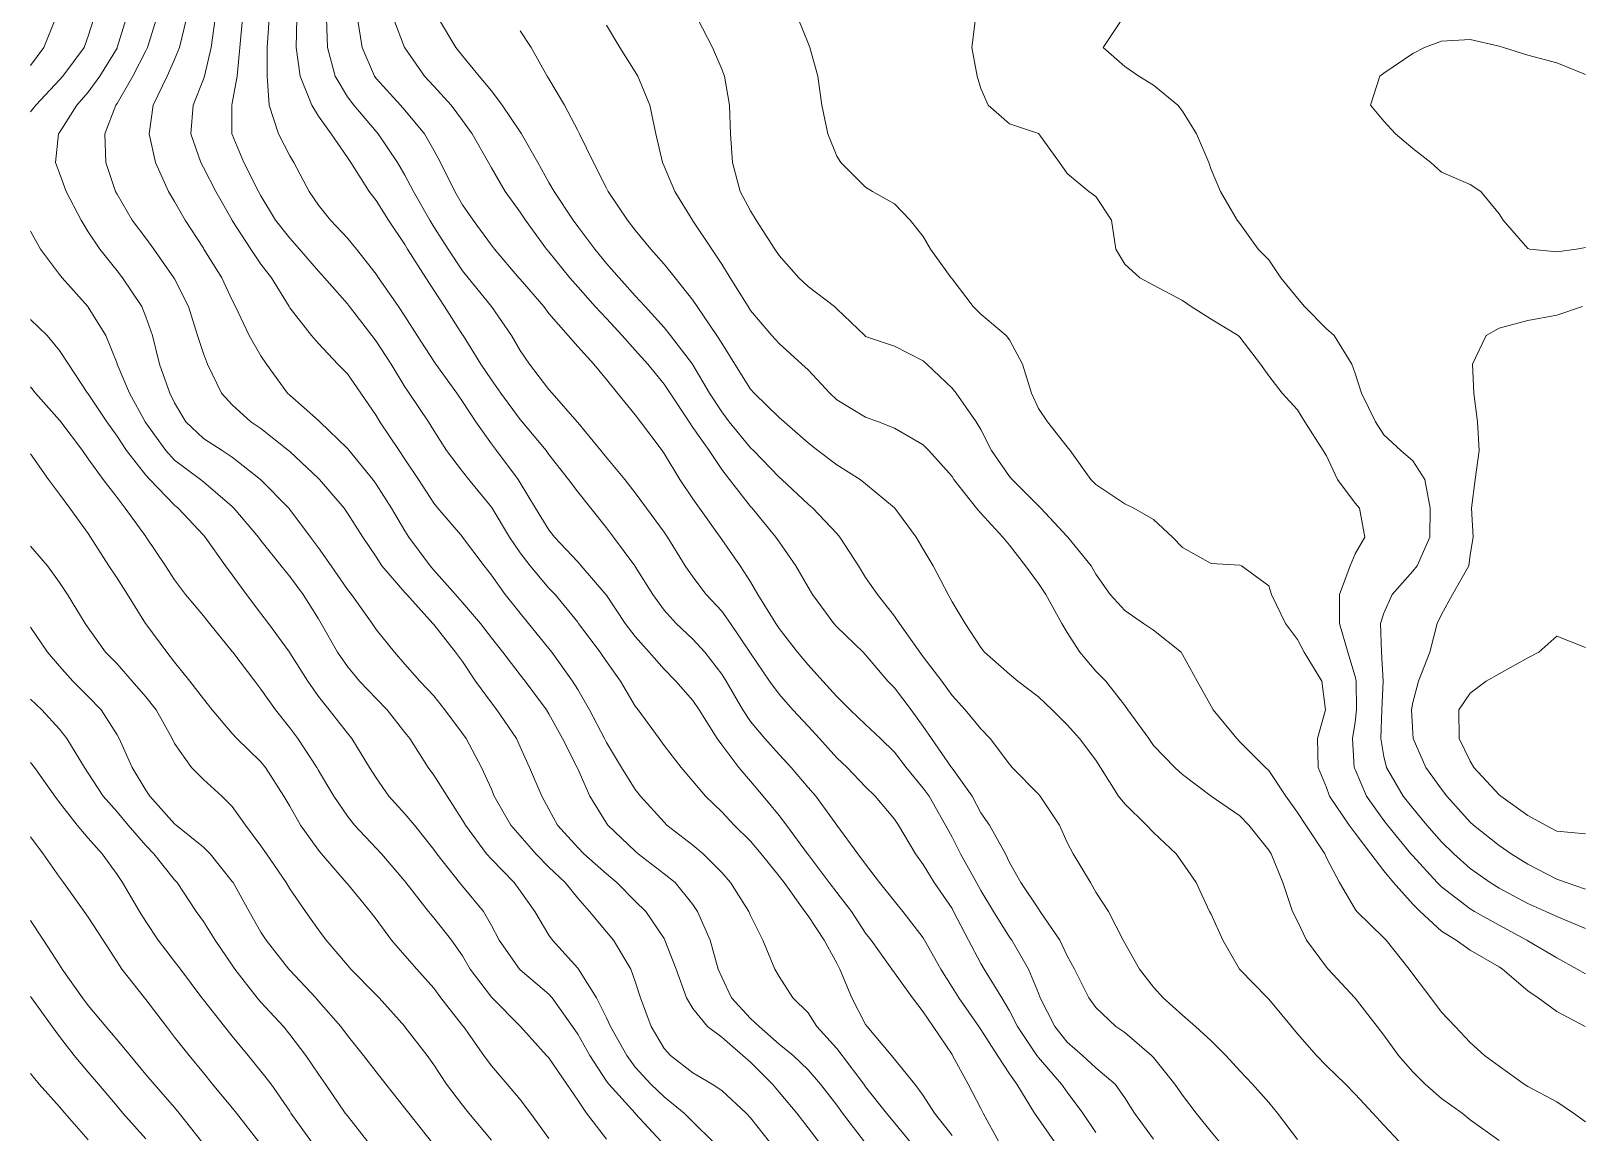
# Model space of a CAD drawing. Header units: centimetres. Extents: x 0 to 642158, y -847 to 649707.
# Drawn here: x 617026.26 to 617053.12, y 620642.92 to 620662.04 of the extents above; entities that cross this region are included whole.
import ezdxf

# ---------------------------------------------------------------- set-up
doc = ezdxf.new("R2010")
doc.units = ezdxf.units.CM
doc.header["$MEASUREMENT"] = 0
doc.layers.add('WAL_topographie 0.5', color=253, linetype='Continuous', lineweight=20)

msp = doc.modelspace()

# ---------------------------------------------------------------- linework, layer by layer
at = {"layer": 'WAL_topographie 0.5'}
for points in [[(617026.25, 620660.631), (617026.339, 620660.75), (617026.75, 620661.185), (617026.808, 620661.25), (617027.177, 620661.75), (617027.25, 620661.946), (617027.346, 620662.25)], [(617026.25, 620661.437), (617026.479, 620661.75), (617026.684, 620662.25)], [(617039.08, 620642.75), (617038.75, 620643.169), (617038.676, 620643.25), (617038.25, 620643.642), (617038.087, 620643.75), (617037.75, 620643.95), (617037.36, 620644.25), (617037.25, 620644.369), (617037.028, 620644.75), (617036.839, 620645.25), (617036.75, 620645.531), (617036.673, 620645.75), (617036.374, 620646.25), (617036.25, 620646.398), (617035.955, 620646.75), (617035.75, 620646.978), (617035.53, 620647.25), (617035.25, 620647.52), (617035.021, 620647.75), (617034.75, 620648.06), (617034.59, 620648.25), (617034.301, 620648.75), (617034.25, 620648.87), (617034.08, 620649.25), (617033.811, 620649.75), (617033.75, 620649.838), (617033.442, 620650.25), (617033.25, 620650.493), (617033.008, 620650.75), (617032.75, 620651.045), (617032.567, 620651.25), (617032.25, 620651.645), (617032.181, 620651.75), (617031.821, 620652.25), (617031.75, 620652.34), (617031.466, 620652.75), (617031.25, 620653.061), (617031.108, 620653.25), (617030.75, 620653.726), (617030.731, 620653.75), (617030.25, 620654.241), (617030.241, 620654.25), (617029.75, 620654.639), (617029.576, 620654.75), (617029.25, 620654.959), (617028.944, 620655.25), (617028.75, 620655.577), (617028.665, 620655.75), (617028.488, 620656.25), (617028.364, 620656.75), (617028.25, 620657.075), (617028.178, 620657.25), (617027.843, 620657.75), (617027.75, 620657.872), (617027.449, 620658.25), (617027.25, 620658.548), (617027.125, 620658.75), (617026.866, 620659.25), (617026.75, 620659.567), (617026.684, 620659.75), (617026.733, 620660.25), (617026.75, 620660.274), (617027.054, 620660.75), (617027.25, 620660.971), (617027.452, 620661.25), (617027.75, 620661.74), (617027.755, 620661.75), (617027.909, 620662.25)], [(617039.938, 620642.75), (617039.75, 620642.995), (617039.556, 620643.25), (617039.25, 620643.613), (617039.132, 620643.75), (617038.75, 620644.134), (617038.615, 620644.25), (617038.25, 620644.567), (617038.002, 620644.75), (617037.75, 620645.062), (617037.64, 620645.25), (617037.459, 620645.75), (617037.265, 620646.25), (617037.25, 620646.277), (617036.934, 620646.75), (617036.75, 620646.93), (617036.427, 620647.25), (617036.25, 620647.4), (617035.859, 620647.75), (617035.75, 620647.861), (617035.398, 620648.25), (617035.25, 620648.528), (617035.126, 620648.75), (617034.911, 620649.25), (617034.75, 620649.605), (617034.687, 620649.75), (617034.348, 620650.25), (617034.25, 620650.374), (617033.976, 620650.75), (617033.75, 620651.087), (617033.628, 620651.25), (617033.25, 620651.734), (617033.236, 620651.75), (617032.781, 620652.25), (617032.75, 620652.287), (617032.35, 620652.75), (617032.25, 620652.905), (617032.017, 620653.25), (617031.75, 620653.665), (617031.692, 620653.75), (617031.265, 620654.25), (617031.25, 620654.265), (617030.75, 620654.732), (617030.73, 620654.75), (617030.25, 620655.134), (617030.074, 620655.25), (617029.75, 620655.545), (617029.565, 620655.75), (617029.322, 620656.25), (617029.25, 620656.434), (617029.149, 620656.75), (617028.991, 620657.25), (617028.75, 620657.73), (617028.739, 620657.75), (617028.39, 620658.25), (617028.25, 620658.436), (617028.01, 620658.75), (617027.75, 620659.202), (617027.724, 620659.25), (617027.554, 620659.75), (617027.539, 620660.25), (617027.73, 620660.75), (617027.75, 620660.779), (617028.022, 620661.25), (617028.25, 620661.691), (617028.28, 620661.75), (617028.436, 620662.25)], [(617040.73, 620642.75), (617040.35, 620643.25), (617040.25, 620643.388), (617039.967, 620643.75), (617039.75, 620644), (617039.492, 620644.25), (617039.25, 620644.447), (617038.9, 620644.75), (617038.75, 620644.893), (617038.423, 620645.25), (617038.25, 620645.607), (617038.188, 620645.75), (617038.051, 620646.25), (617037.832, 620646.75), (617037.75, 620646.872), (617037.441, 620647.25), (617037.25, 620647.405), (617036.802, 620647.75), (617036.75, 620647.795), (617036.274, 620648.25), (617036.25, 620648.282), (617035.958, 620648.75), (617035.75, 620649.223), (617035.738, 620649.25), (617035.488, 620649.75), (617035.25, 620650.181), (617035.206, 620650.25), (617034.835, 620650.75), (617034.75, 620650.858), (617034.448, 620651.25), (617034.25, 620651.5), (617034.062, 620651.75), (617033.75, 620652.114), (617033.628, 620652.25), (617033.25, 620652.677), (617033.188, 620652.75), (617032.82, 620653.25), (617032.75, 620653.359), (617032.518, 620653.75), (617032.25, 620654.17), (617032.19, 620654.25), (617031.78, 620654.75), (617031.75, 620654.788), (617031.273, 620655.25), (617031.25, 620655.272), (617030.75, 620655.715), (617030.713, 620655.75), (617030.346, 620656.25), (617030.25, 620656.397), (617030.046, 620656.75), (617029.808, 620657.25), (617029.75, 620657.365), (617029.568, 620657.75), (617029.26, 620658.25), (617029.25, 620658.267), (617028.935, 620658.75), (617028.75, 620659.077), (617028.644, 620659.25), (617028.42, 620659.75), (617028.309, 620660.25), (617028.376, 620660.75), (617028.618, 620661.25), (617028.75, 620661.542), (617028.834, 620661.75), (617028.957, 620662.25)], [(617041.523, 620642.75), (617041.25, 620643.078), (617041.113, 620643.25), (617040.75, 620643.707), (617040.718, 620643.75), (617040.341, 620644.25), (617040.25, 620644.369), (617039.905, 620644.75), (617039.75, 620644.987), (617039.483, 620645.25), (617039.25, 620645.619), (617039.171, 620645.75), (617038.962, 620646.25), (617038.75, 620646.681), (617038.722, 620646.75), (617038.403, 620647.25), (617038.25, 620647.426), (617037.929, 620647.75), (617037.75, 620647.902), (617037.3, 620648.25), (617037.25, 620648.299), (617036.842, 620648.75), (617036.75, 620648.869), (617036.511, 620649.25), (617036.25, 620649.68), (617036.215, 620649.75), (617035.952, 620650.25), (617035.75, 620650.6), (617035.66, 620650.75), (617035.301, 620651.25), (617035.25, 620651.315), (617034.893, 620651.75), (617034.75, 620651.926), (617034.491, 620652.25), (617034.25, 620652.589), (617034.123, 620652.75), (617033.751, 620653.25), (617033.75, 620653.251), (617033.318, 620653.75), (617033.25, 620653.835), (617032.985, 620654.25), (617032.75, 620654.6), (617032.648, 620654.75), (617032.314, 620655.25), (617032.25, 620655.357), (617031.982, 620655.75), (617031.75, 620656.083), (617031.586, 620656.25), (617031.25, 620656.607), (617031.128, 620656.75), (617030.75, 620657.23), (617030.738, 620657.25), (617030.431, 620657.75), (617030.25, 620657.989), (617030.074, 620658.25), (617029.75, 620658.748), (617029.749, 620658.75), (617029.468, 620659.25), (617029.25, 620659.664), (617029.204, 620659.75), (617029.029, 620660.25), (617029.071, 620660.75), (617029.25, 620661.199), (617029.267, 620661.25), (617029.384, 620661.75), (617029.455, 620662.25)], [(617042.25, 620642.862), (617041.948, 620643.25), (617041.75, 620643.553), (617041.603, 620643.75), (617041.25, 620644.185), (617041.196, 620644.25), (617040.777, 620644.75), (617040.75, 620644.789), (617040.508, 620645.25), (617040.303, 620645.75), (617040.25, 620645.854), (617040.03, 620646.25), (617039.75, 620646.671), (617039.694, 620646.75), (617039.335, 620647.25), (617039.25, 620647.363), (617038.935, 620647.75), (617038.75, 620647.967), (617038.465, 620648.25), (617038.25, 620648.481), (617037.971, 620648.75), (617037.75, 620649.01), (617037.544, 620649.25), (617037.25, 620649.631), (617037.163, 620649.75), (617036.798, 620650.25), (617036.75, 620650.314), (617036.491, 620650.75), (617036.25, 620651.09), (617036.14, 620651.25), (617035.765, 620651.75), (617035.75, 620651.769), (617035.356, 620652.25), (617035.25, 620652.361), (617034.924, 620652.75), (617034.75, 620652.976), (617034.567, 620653.25), (617034.262, 620653.75), (617034.25, 620653.768), (617033.858, 620654.25), (617033.75, 620654.385), (617033.473, 620654.75), (617033.25, 620655.102), (617033.157, 620655.25), (617032.822, 620655.75), (617032.75, 620655.856), (617032.509, 620656.25), (617032.25, 620656.65), (617032.173, 620656.75), (617031.786, 620657.25), (617031.75, 620657.296), (617031.355, 620657.75), (617031.25, 620657.868), (617030.921, 620658.25), (617030.75, 620658.437), (617030.503, 620658.75), (617030.25, 620659.176), (617030.209, 620659.25), (617029.954, 620659.75), (617029.75, 620660.236), (617029.745, 620660.25), (617029.742, 620660.75), (617029.75, 620660.785), (617029.835, 620661.25), (617029.885, 620661.75), (617029.927, 620662.25)], [(617043.063, 620642.75), (617042.79, 620643.25), (617042.75, 620643.33), (617042.529, 620643.75), (617042.259, 620644.25), (617042.25, 620644.264), (617041.92, 620644.75), (617041.75, 620645.008), (617041.563, 620645.25), (617041.25, 620645.683), (617041.202, 620645.75), (617040.843, 620646.25), (617040.75, 620646.373), (617040.503, 620646.75), (617040.25, 620647.076), (617040.119, 620647.25), (617039.75, 620647.737), (617039.74, 620647.75), (617039.376, 620648.25), (617039.25, 620648.414), (617038.973, 620648.75), (617038.75, 620649.014), (617038.549, 620649.25), (617038.25, 620649.644), (617038.172, 620649.75), (617037.861, 620650.25), (617037.75, 620650.414), (617037.454, 620650.75), (617037.25, 620650.953), (617036.99, 620651.25), (617036.75, 620651.521), (617036.576, 620651.75), (617036.25, 620652.238), (617036.241, 620652.25), (617035.812, 620652.75), (617035.75, 620652.819), (617035.344, 620653.25), (617035.25, 620653.372), (617035.016, 620653.75), (617034.75, 620654.188), (617034.713, 620654.25), (617034.341, 620654.75), (617034.25, 620654.87), (617033.98, 620655.25), (617033.75, 620655.602), (617033.652, 620655.75), (617033.288, 620656.25), (617033.25, 620656.306), (617032.964, 620656.75), (617032.75, 620657.086), (617032.64, 620657.25), (617032.293, 620657.75), (617032.25, 620657.813), (617031.906, 620658.25), (617031.75, 620658.44), (617031.457, 620658.75), (617031.25, 620659.013), (617031.087, 620659.25), (617030.82, 620659.75), (617030.75, 620659.869), (617030.552, 620660.25), (617030.393, 620660.75), (617030.358, 620661.25), (617030.355, 620661.75), (617030.391, 620662.25)], [(617044.027, 620642.75), (617043.75, 620643.15), (617043.683, 620643.25), (617043.378, 620643.75), (617043.25, 620643.931), (617043.038, 620644.25), (617042.75, 620644.7), (617042.717, 620644.75), (617042.368, 620645.25), (617042.25, 620645.432), (617042.054, 620645.75), (617041.774, 620646.25), (617041.75, 620646.29), (617041.396, 620646.75), (617041.25, 620646.93), (617040.991, 620647.25), (617040.75, 620647.57), (617040.616, 620647.75), (617040.25, 620648.245), (617040.247, 620648.25), (617039.882, 620648.75), (617039.75, 620648.903), (617039.457, 620649.25), (617039.25, 620649.474), (617038.999, 620649.75), (617038.75, 620650.049), (617038.619, 620650.25), (617038.326, 620650.75), (617038.25, 620650.871), (617037.957, 620651.25), (617037.75, 620651.479), (617037.46, 620651.75), (617037.25, 620651.979), (617037.053, 620652.25), (617036.75, 620652.738), (617036.742, 620652.75), (617036.37, 620653.25), (617036.25, 620653.408), (617035.979, 620653.75), (617035.75, 620654.034), (617035.589, 620654.25), (617035.25, 620654.682), (617035.2, 620654.75), (617034.786, 620655.25), (617034.75, 620655.293), (617034.412, 620655.75), (617034.25, 620655.981), (617034.07, 620656.25), (617033.759, 620656.75), (617033.75, 620656.763), (617033.435, 620657.25), (617033.25, 620657.535), (617033.11, 620657.75), (617032.795, 620658.25), (617032.75, 620658.326), (617032.466, 620658.75), (617032.25, 620659.092), (617032.128, 620659.25), (617031.811, 620659.75), (617031.75, 620659.839), (617031.467, 620660.25), (617031.25, 620660.559), (617031.131, 620660.75), (617030.931, 620661.25), (617030.859, 620661.75), (617030.875, 620662.25)], [(617044.75, 620642.913), (617044.52, 620643.25), (617044.25, 620643.611), (617044.152, 620643.75), (617043.75, 620644.216), (617043.724, 620644.25), (617043.387, 620644.75), (617043.25, 620645.024), (617043.114, 620645.25), (617042.806, 620645.75), (617042.75, 620645.846), (617042.535, 620646.25), (617042.277, 620646.75), (617042.25, 620646.799), (617041.942, 620647.25), (617041.75, 620647.564), (617041.618, 620647.75), (617041.322, 620648.25), (617041.25, 620648.352), (617040.913, 620648.75), (617040.75, 620648.915), (617040.428, 620649.25), (617040.25, 620649.418), (617039.946, 620649.75), (617039.75, 620649.965), (617039.486, 620650.25), (617039.25, 620650.52), (617039.078, 620650.75), (617038.75, 620651.234), (617038.74, 620651.25), (617038.403, 620651.75), (617038.25, 620651.96), (617037.982, 620652.25), (617037.75, 620652.557), (617037.615, 620652.75), (617037.307, 620653.25), (617037.25, 620653.332), (617036.945, 620653.75), (617036.75, 620654.02), (617036.569, 620654.25), (617036.25, 620654.628), (617036.149, 620654.75), (617035.75, 620655.236), (617035.738, 620655.25), (617035.305, 620655.75), (617035.25, 620655.814), (617034.913, 620656.25), (617034.75, 620656.488), (617034.602, 620656.75), (617034.251, 620657.25), (617034.25, 620657.251), (617033.846, 620657.75), (617033.75, 620657.874), (617033.5, 620658.25), (617033.25, 620658.638), (617033.181, 620658.75), (617032.901, 620659.25), (617032.75, 620659.53), (617032.618, 620659.75), (617032.287, 620660.25), (617032.25, 620660.292), (617031.86, 620660.75), (617031.75, 620660.895), (617031.537, 620661.25), (617031.404, 620661.75), (617031.385, 620662.25)], [(617045.75, 620642.794), (617045.42, 620643.25), (617045.25, 620643.511), (617045.084, 620643.75), (617044.75, 620644.037), (617044.514, 620644.25), (617044.25, 620644.479), (617044.036, 620644.75), (617043.783, 620645.25), (617043.75, 620645.332), (617043.579, 620645.75), (617043.29, 620646.25), (617043.25, 620646.304), (617042.968, 620646.75), (617042.75, 620647.115), (617042.673, 620647.25), (617042.398, 620647.75), (617042.25, 620648.039), (617042.137, 620648.25), (617041.851, 620648.75), (617041.75, 620648.889), (617041.451, 620649.25), (617041.25, 620649.515), (617041.007, 620649.75), (617040.75, 620649.997), (617040.481, 620650.25), (617040.25, 620650.483), (617040.009, 620650.75), (617039.75, 620651.03), (617039.569, 620651.25), (617039.25, 620651.662), (617039.191, 620651.75), (617038.877, 620652.25), (617038.75, 620652.471), (617038.571, 620652.75), (617038.25, 620653.209), (617038.222, 620653.25), (617037.862, 620653.75), (617037.75, 620653.913), (617037.523, 620654.25), (617037.25, 620654.701), (617037.215, 620654.75), (617036.841, 620655.25), (617036.75, 620655.372), (617036.443, 620655.75), (617036.25, 620655.984), (617036.029, 620656.25), (617035.75, 620656.559), (617035.582, 620656.75), (617035.25, 620657.132), (617035.161, 620657.25), (617034.75, 620657.728), (617034.73, 620657.75), (617034.303, 620658.25), (617034.25, 620658.319), (617033.936, 620658.75), (617033.75, 620659.02), (617033.618, 620659.25), (617033.367, 620659.75), (617033.25, 620659.964), (617033.089, 620660.25), (617032.75, 620660.662), (617032.673, 620660.75), (617032.25, 620661.212), (617032.221, 620661.25), (617032.005, 620661.75), (617031.926, 620662.25)], [(617046.897, 620642.75), (617046.75, 620642.922), (617046.487, 620643.25), (617046.25, 620643.557), (617046.12, 620643.75), (617045.75, 620644.212), (617045.716, 620644.25), (617045.25, 620644.646), (617045.096, 620644.75), (617044.75, 620645.084), (617044.628, 620645.25), (617044.374, 620645.75), (617044.25, 620645.981), (617044.12, 620646.25), (617043.78, 620646.75), (617043.75, 620646.793), (617043.443, 620647.25), (617043.25, 620647.601), (617043.178, 620647.75), (617042.901, 620648.25), (617042.75, 620648.463), (617042.6, 620648.75), (617042.25, 620649.239), (617042.242, 620649.25), (617041.892, 620649.75), (617041.75, 620649.963), (617041.542, 620650.25), (617041.25, 620650.63), (617041.137, 620650.75), (617040.75, 620651.206), (617040.706, 620651.25), (617040.25, 620651.692), (617040.197, 620651.75), (617039.828, 620652.25), (617039.75, 620652.378), (617039.538, 620652.75), (617039.25, 620653.164), (617039.193, 620653.25), (617038.777, 620653.75), (617038.75, 620653.78), (617038.385, 620654.25), (617038.25, 620654.423), (617038.03, 620654.75), (617037.75, 620655.154), (617037.684, 620655.25), (617037.353, 620655.75), (617037.25, 620655.901), (617036.966, 620656.25), (617036.75, 620656.497), (617036.524, 620656.75), (617036.25, 620657.045), (617036.054, 620657.25), (617035.75, 620657.593), (617035.615, 620657.75), (617035.25, 620658.202), (617035.21, 620658.25), (617034.841, 620658.75), (617034.75, 620658.888), (617034.49, 620659.25), (617034.25, 620659.662), (617034.2, 620659.75), (617033.919, 620660.25), (617033.75, 620660.484), (617033.551, 620660.75), (617033.25, 620661.079), (617033.092, 620661.25), (617032.75, 620661.741), (617032.744, 620661.75), (617032.551, 620662.25)], [(617048.25, 620642.79), (617047.902, 620643.25), (617047.75, 620643.43), (617047.465, 620643.75), (617047.25, 620643.984), (617047.004, 620644.25), (617046.75, 620644.504), (617046.478, 620644.75), (617046.25, 620644.948), (617045.915, 620645.25), (617045.75, 620645.435), (617045.507, 620645.75), (617045.25, 620646.196), (617045.222, 620646.25), (617044.968, 620646.75), (617044.75, 620647.086), (617044.652, 620647.25), (617044.352, 620647.75), (617044.25, 620647.947), (617044.116, 620648.25), (617043.782, 620648.75), (617043.75, 620648.786), (617043.297, 620649.25), (617043.25, 620649.306), (617042.91, 620649.75), (617042.75, 620649.92), (617042.477, 620650.25), (617042.25, 620650.5), (617042.073, 620650.75), (617041.75, 620651.168), (617041.689, 620651.25), (617041.337, 620651.75), (617041.25, 620651.876), (617040.953, 620652.25), (617040.75, 620652.55), (617040.623, 620652.75), (617040.303, 620653.25), (617040.25, 620653.311), (617039.833, 620653.75), (617039.75, 620653.82), (617039.293, 620654.25), (617039.25, 620654.288), (617038.802, 620654.75), (617038.75, 620654.801), (617038.381, 620655.25), (617038.25, 620655.423), (617038.037, 620655.75), (617037.75, 620656.241), (617037.744, 620656.25), (617037.359, 620656.75), (617037.25, 620656.885), (617036.924, 620657.25), (617036.75, 620657.44), (617036.468, 620657.75), (617036.25, 620658.001), (617036.047, 620658.25), (617035.75, 620658.64), (617035.669, 620658.75), (617035.343, 620659.25), (617035.25, 620659.408), (617035.057, 620659.75), (617034.774, 620660.25), (617034.75, 620660.286), (617034.437, 620660.75), (617034.25, 620660.998), (617034.04, 620661.25), (617033.75, 620661.603), (617033.633, 620661.75), (617033.332, 620662.25)], [(617051.75, 620642.77), (617051.25, 620643.131), (617051.106, 620643.25), (617050.75, 620643.502), (617050.467, 620643.75), (617050.25, 620643.964), (617050.001, 620644.25), (617049.75, 620644.602), (617049.635, 620644.75), (617049.25, 620645.242), (617049.243, 620645.25), (617048.779, 620645.75), (617048.75, 620645.781), (617048.405, 620646.25), (617048.25, 620646.581), (617048.165, 620646.75), (617047.993, 620647.25), (617047.789, 620647.75), (617047.75, 620647.814), (617047.406, 620648.25), (617047.25, 620648.408), (617046.75, 620648.75), (617046.75, 620648.75), (617046.25, 620649.126), (617046.117, 620649.25), (617045.75, 620649.632), (617045.666, 620649.75), (617045.304, 620650.25), (617045.25, 620650.327), (617044.921, 620650.75), (617044.75, 620650.923), (617044.472, 620651.25), (617044.25, 620651.593), (617044.156, 620651.75), (617043.881, 620652.25), (617043.75, 620652.445), (617043.524, 620652.75), (617043.25, 620653.108), (617043.135, 620653.25), (617042.75, 620653.667), (617042.677, 620653.75), (617042.284, 620654.25), (617042.25, 620654.3), (617041.847, 620654.75), (617041.75, 620654.848), (617041.25, 620655.142), (617040.973, 620655.25), (617040.75, 620655.333), (617040.25, 620655.632), (617040.128, 620655.75), (617039.75, 620656.155), (617039.642, 620656.25), (617039.25, 620656.609), (617039.123, 620656.75), (617038.75, 620657.183), (617038.707, 620657.25), (617038.4, 620657.75), (617038.25, 620657.987), (617038.076, 620658.25), (617037.75, 620658.738), (617037.742, 620658.75), (617037.439, 620659.25), (617037.25, 620659.686), (617037.221, 620659.75), (617037.105, 620660.25), (617037.004, 620660.75), (617036.794, 620661.25), (617036.75, 620661.324), (617036.483, 620661.75), (617036.25, 620662.137)], [(617053.25, 620643.095), (617053.043, 620643.25), (617052.75, 620643.444), (617052.25, 620643.711), (617052.186, 620643.75), (617051.75, 620644.065), (617051.497, 620644.25), (617051.25, 620644.473), (617050.988, 620644.75), (617050.75, 620645.001), (617050.562, 620645.25), (617050.25, 620645.661), (617050.188, 620645.75), (617049.789, 620646.25), (617049.75, 620646.292), (617049.28, 620646.75), (617049.25, 620646.788), (617048.977, 620647.25), (617048.75, 620647.683), (617048.721, 620647.75), (617048.391, 620648.25), (617048.25, 620648.465), (617048.048, 620648.75), (617047.75, 620649.197), (617047.694, 620649.25), (617047.25, 620649.696), (617047.194, 620649.75), (617046.783, 620650.25), (617046.75, 620650.316), (617046.509, 620650.75), (617046.25, 620651.213), (617046.227, 620651.25), (617045.75, 620651.635), (617045.577, 620651.75), (617045.25, 620651.974), (617044.997, 620652.25), (617044.75, 620652.603), (617044.668, 620652.75), (617044.262, 620653.25), (617044.25, 620653.261), (617043.79, 620653.75), (617043.75, 620653.79), (617043.292, 620654.25), (617043.25, 620654.299), (617042.936, 620654.75), (617042.75, 620655.115), (617042.671, 620655.25), (617042.32, 620655.75), (617042.25, 620655.835), (617041.81, 620656.25), (617041.75, 620656.311), (617041.25, 620656.562), (617040.75, 620656.734), (617040.733, 620656.75), (617040.25, 620657.211), (617040.21, 620657.25), (617039.75, 620657.601), (617039.588, 620657.75), (617039.25, 620658.136), (617039.175, 620658.25), (617038.849, 620658.75), (617038.75, 620658.912), (617038.572, 620659.25), (617038.437, 620659.75), (617038.403, 620660.25), (617038.388, 620660.75), (617038.298, 620661.25), (617038.25, 620661.372), (617038.092, 620661.75), (617037.831, 620662.25)], [(617053.245, 620644.75), (617052.75, 620645.014), (617052.428, 620645.25), (617052.25, 620645.371), (617051.81, 620645.75), (617051.75, 620645.789), (617051.25, 620646.077), (617051.002, 620646.25), (617050.75, 620646.405), (617050.379, 620646.75), (617050.25, 620646.876), (617049.914, 620647.25), (617049.75, 620647.454), (617049.522, 620647.75), (617049.25, 620648.111), (617049.147, 620648.25), (617048.805, 620648.75), (617048.75, 620648.901), (617048.607, 620649.25), (617048.598, 620649.75), (617048.734, 620650.25), (617048.669, 620650.75), (617048.364, 620651.25), (617048.25, 620651.472), (617048.042, 620651.75), (617047.798, 620652.25), (617047.75, 620652.402), (617047.275, 620652.75), (617047.25, 620652.76), (617046.75, 620652.789), (617046.25, 620653.07), (617046.081, 620653.25), (617045.75, 620653.553), (617045.409, 620653.75), (617045.25, 620653.825), (617044.75, 620654.162), (617044.662, 620654.25), (617044.3, 620654.75), (617044.25, 620654.816), (617043.91, 620655.25), (617043.75, 620655.484), (617043.631, 620655.75), (617043.473, 620656.25), (617043.25, 620656.671), (617043.188, 620656.75), (617042.75, 620657.118), (617042.616, 620657.25), (617042.25, 620657.731), (617042.234, 620657.75), (617041.876, 620658.25), (617041.75, 620658.465), (617041.523, 620658.75), (617041.25, 620659.032), (617040.868, 620659.25), (617040.75, 620659.323), (617040.317, 620659.75), (617040.25, 620659.863), (617040.093, 620660.25), (617039.988, 620660.75), (617039.917, 620661.25), (617039.779, 620661.75), (617039.75, 620661.825), (617039.578, 620662.25)], [(617053.25, 620645.668), (617053.108, 620645.75), (617052.75, 620645.943), (617052.25, 620646.238), (617052.233, 620646.25), (617051.75, 620646.509), (617051.325, 620646.75), (617051.25, 620646.796), (617050.75, 620647.178), (617050.676, 620647.25), (617050.25, 620647.714), (617050.22, 620647.75), (617049.813, 620648.25), (617049.75, 620648.33), (617049.449, 620648.75), (617049.25, 620649.215), (617049.235, 620649.25), (617049.207, 620649.75), (617049.25, 620650.034), (617049.276, 620650.25), (617049.269, 620650.75), (617049.25, 620650.831), (617049.123, 620651.25), (617048.979, 620651.75), (617048.977, 620652.25), (617049.164, 620652.75), (617049.25, 620652.959), (617049.418, 620653.25), (617049.324, 620653.75), (617049.25, 620653.838), (617048.942, 620654.25), (617048.75, 620654.658), (617048.695, 620654.75), (617048.377, 620655.25), (617048.25, 620655.459), (617047.983, 620655.75), (617047.75, 620656.048), (617047.607, 620656.25), (617047.25, 620656.717), (617047.219, 620656.75), (617046.75, 620657.034), (617046.4, 620657.25), (617046.25, 620657.355), (617045.75, 620657.622), (617045.511, 620657.75), (617045.25, 620657.99), (617045.093, 620658.25), (617045.017, 620658.75), (617044.75, 620659.164), (617044.625, 620659.25), (617044.25, 620659.563), (617044.116, 620659.75), (617043.756, 620660.25), (617043.75, 620660.253), (617043.25, 620660.421), (617042.876, 620660.75), (617042.75, 620661.036), (617042.687, 620661.25), (617042.592, 620661.75), (617042.656, 620662.25)], [(617053.25, 620646.451), (617052.75, 620646.664), (617052.562, 620646.75), (617052.25, 620646.886), (617051.75, 620647.151), (617051.592, 620647.25), (617051.25, 620647.493), (617050.961, 620647.75), (617050.75, 620647.957), (617050.494, 620648.25), (617050.25, 620648.541), (617050.086, 620648.75), (617049.793, 620649.25), (617049.75, 620649.438), (617049.696, 620649.75), (617049.714, 620650.25), (617049.737, 620650.75), (617049.705, 620651.25), (617049.691, 620651.75), (617049.75, 620651.929), (617049.891, 620652.25), (617050.25, 620652.658), (617050.328, 620652.75), (617050.548, 620653.25), (617050.553, 620653.75), (617050.462, 620654.25), (617050.25, 620654.573), (617050.044, 620654.75), (617049.75, 620655.024), (617049.605, 620655.25), (617049.361, 620655.75), (617049.25, 620656.091), (617049.195, 620656.25), (617048.883, 620656.75), (617048.75, 620656.867), (617048.37, 620657.25), (617048.25, 620657.396), (617047.96, 620657.75), (617047.75, 620658.063), (617047.566, 620658.25), (617047.25, 620658.694), (617047.203, 620658.75), (617046.91, 620659.25), (617046.75, 620659.628), (617046.709, 620659.75), (617046.497, 620660.25), (617046.25, 620660.642), (617046.171, 620660.75), (617045.75, 620661.095), (617045.496, 620661.25), (617045.25, 620661.42), (617044.873, 620661.75), (617045.213, 620662.25)], [(617050.019, 620642.75), (617049.75, 620643.039), (617049.558, 620643.25), (617049.25, 620643.578), (617049.085, 620643.75), (617048.75, 620644.07), (617048.58, 620644.25), (617048.25, 620644.626), (617048.147, 620644.75), (617047.75, 620645.226), (617047.728, 620645.25), (617047.25, 620645.743), (617047.244, 620645.75), (617046.954, 620646.25), (617046.75, 620646.7), (617046.723, 620646.75), (617046.487, 620647.25), (617046.25, 620647.593), (617046.141, 620647.75), (617045.75, 620648.12), (617045.628, 620648.25), (617045.25, 620648.617), (617045.143, 620648.75), (617044.829, 620649.25), (617044.75, 620649.377), (617044.461, 620649.75), (617044.25, 620649.988), (617043.989, 620650.25), (617043.75, 620650.474), (617043.391, 620650.75), (617043.25, 620650.868), (617042.815, 620651.25), (617042.75, 620651.332), (617042.478, 620651.75), (617042.25, 620652.126), (617042.185, 620652.25), (617041.925, 620652.75), (617041.75, 620653.038), (617041.627, 620653.25), (617041.259, 620653.75), (617041.25, 620653.758), (617040.75, 620654.175), (617040.657, 620654.25), (617040.25, 620654.505), (617039.917, 620654.75), (617039.75, 620654.883), (617039.333, 620655.25), (617039.25, 620655.327), (617038.815, 620655.75), (617038.75, 620655.816), (617038.48, 620656.25), (617038.25, 620656.614), (617038.166, 620656.75), (617037.824, 620657.25), (617037.75, 620657.36), (617037.441, 620657.75), (617037.25, 620657.99), (617037.022, 620658.25), (617036.75, 620658.578), (617036.614, 620658.75), (617036.278, 620659.25), (617036.25, 620659.305), (617036.025, 620659.75), (617035.781, 620660.25), (617035.75, 620660.31), (617035.521, 620660.75), (617035.25, 620661.203), (617035.222, 620661.25), (617034.94, 620661.75), (617034.75, 620662.04)], [(617053.25, 620661.281), (617052.75, 620661.485), (617052.25, 620661.615), (617051.825, 620661.75), (617051.75, 620661.771), (617051.25, 620661.889), (617050.75, 620661.86), (617050.452, 620661.75), (617050.25, 620661.643), (617049.75, 620661.306), (617049.676, 620661.25), (617049.514, 620660.75), (617049.75, 620660.471), (617049.95, 620660.25), (617050.25, 620659.995), (617050.565, 620659.75), (617050.75, 620659.582), (617051.25, 620659.372), (617051.434, 620659.25), (617051.75, 620658.862), (617051.823, 620658.75), (617052.25, 620658.259), (617052.282, 620658.25), (617052.75, 620658.199)], [(617038.1, 620642.75), (617037.75, 620643.095), (617037.598, 620643.25), (617037.25, 620643.532), (617037.017, 620643.75), (617036.75, 620644.047), (617036.6, 620644.25), (617036.321, 620644.75), (617036.25, 620644.9), (617036.074, 620645.25), (617035.763, 620645.75), (617035.75, 620645.767), (617035.312, 620646.25), (617035.25, 620646.338), (617035.003, 620646.75), (617034.75, 620647.105), (617034.646, 620647.25), (617034.25, 620647.657), (617034.166, 620647.75), (617033.799, 620648.25), (617033.75, 620648.337), (617033.483, 620648.75), (617033.25, 620649.115), (617033.152, 620649.25), (617032.832, 620649.75), (617032.75, 620649.856), (617032.443, 620650.25), (617032.25, 620650.446), (617031.959, 620650.75), (617031.75, 620651.002), (617031.576, 620651.25), (617031.296, 620651.75), (617031.25, 620651.829), (617030.985, 620652.25), (617030.75, 620652.566), (617030.599, 620652.75), (617030.25, 620653.192), (617030.208, 620653.25), (617029.781, 620653.75), (617029.75, 620653.78), (617029.25, 620654.21), (617029.202, 620654.25), (617028.75, 620654.585), (617028.596, 620654.75), (617028.25, 620655.234), (617028.24, 620655.25), (617027.967, 620655.75), (617027.754, 620656.25), (617027.75, 620656.261), (617027.555, 620656.75), (617027.25, 620657.243), (617027.244, 620657.25), (617026.795, 620657.75), (617026.75, 620657.809), (617026.422, 620658.25), (617026.25, 620658.562)], [(617052.75, 620658.199), (617053.095, 620658.25), (617053.25, 620658.277)], [(617037.202, 620642.75), (617036.75, 620643.244), (617036.745, 620643.25), (617036.288, 620643.75), (617036.25, 620643.803), (617035.96, 620644.25), (617035.75, 620644.62), (617035.662, 620644.75), (617035.305, 620645.25), (617035.25, 620645.313), (617034.75, 620645.738), (617034.739, 620645.75), (617034.383, 620646.25), (617034.25, 620646.507), (617034.114, 620646.75), (617033.75, 620647.191), (617033.698, 620647.25), (617033.302, 620647.75), (617033.25, 620647.825), (617032.914, 620648.25), (617032.75, 620648.445), (617032.472, 620648.75), (617032.25, 620649.068), (617032.134, 620649.25), (617031.827, 620649.75), (617031.75, 620649.843), (617031.432, 620650.25), (617031.25, 620650.48), (617031.063, 620650.75), (617030.75, 620651.241), (617030.744, 620651.25), (617030.378, 620651.75), (617030.25, 620651.922), (617029.998, 620652.25), (617029.75, 620652.593), (617029.635, 620652.75), (617029.279, 620653.25), (617029.25, 620653.282), (617028.812, 620653.75), (617028.75, 620653.802), (617028.32, 620654.25), (617028.25, 620654.326), (617027.916, 620654.75), (617027.75, 620655.003), (617027.574, 620655.25), (617027.25, 620655.734), (617027.237, 620655.75), (617026.905, 620656.25), (617026.75, 620656.49), (617026.535, 620656.75), (617026.25, 620657.026)], [(617053.25, 620647.138), (617052.912, 620647.25), (617052.75, 620647.31), (617052.25, 620647.57), (617051.96, 620647.75), (617051.75, 620647.897), (617051.303, 620648.25), (617051.25, 620648.297), (617050.843, 620648.75), (617050.75, 620648.873), (617050.48, 620649.25), (617050.257, 620649.75), (617050.25, 620649.842), (617050.23, 620650.25), (617050.25, 620650.378), (617050.348, 620650.75), (617050.546, 620651.25), (617050.673, 620651.75), (617050.75, 620651.902), (617050.938, 620652.25), (617051.222, 620652.75), (617051.25, 620652.942), (617051.298, 620653.25), (617051.271, 620653.75), (617051.336, 620654.25), (617051.405, 620654.75), (617051.376, 620655.25), (617051.311, 620655.75), (617051.29, 620656.25), (617051.527, 620656.75), (617051.75, 620656.874), (617052.25, 620657.008), (617052.75, 620657.102), (617053.201, 620657.25)], [(617036.25, 620642.797), (617035.903, 620643.25), (617035.75, 620643.475), (617035.561, 620643.75), (617035.25, 620644.205), (617035.21, 620644.25), (617034.755, 620644.75), (617034.75, 620644.755), (617034.262, 620645.25), (617034.25, 620645.262), (617033.885, 620645.75), (617033.75, 620645.981), (617033.559, 620646.25), (617033.25, 620646.639), (617033.159, 620646.75), (617032.767, 620647.25), (617032.75, 620647.273), (617032.34, 620647.75), (617032.25, 620647.846), (617031.872, 620648.25), (617031.75, 620648.401), (617031.515, 620648.75), (617031.25, 620649.197), (617031.22, 620649.25), (617030.888, 620649.75), (617030.75, 620649.938), (617030.499, 620650.25), (617030.25, 620650.61), (617030.142, 620650.75), (617029.761, 620651.25), (617029.75, 620651.265), (617029.353, 620651.75), (617029.25, 620651.879), (617028.941, 620652.25), (617028.75, 620652.505), (617028.589, 620652.75), (617028.256, 620653.25), (617028.25, 620653.258), (617027.894, 620653.75), (617027.75, 620653.936), (617027.507, 620654.25), (617027.25, 620654.605), (617027.148, 620654.75), (617026.772, 620655.25), (617026.75, 620655.278), (617026.336, 620655.75), (617026.25, 620655.859)], [(617035.25, 620642.805), (617034.931, 620643.25), (617034.75, 620643.482), (617034.527, 620643.75), (617034.25, 620644.069), (617034.119, 620644.25), (617033.764, 620644.75), (617033.75, 620644.768), (617033.375, 620645.25), (617033.25, 620645.417), (617032.955, 620645.75), (617032.75, 620645.982), (617032.515, 620646.25), (617032.25, 620646.615), (617032.146, 620646.75), (617031.75, 620647.226), (617031.731, 620647.25), (617031.3, 620647.75), (617031.25, 620647.813), (617030.938, 620648.25), (617030.75, 620648.576), (617030.644, 620648.75), (617030.326, 620649.25), (617030.25, 620649.347), (617029.83, 620649.75), (617029.75, 620649.838), (617029.403, 620650.25), (617029.25, 620650.44), (617029.017, 620650.75), (617028.75, 620651.076), (617028.613, 620651.25), (617028.25, 620651.745), (617028.246, 620651.75), (617027.929, 620652.25), (617027.75, 620652.534), (617027.609, 620652.75), (617027.291, 620653.25), (617027.25, 620653.31), (617026.928, 620653.75), (617026.75, 620653.995), (617026.558, 620654.25), (617026.25, 620654.696)], [(617034.25, 620642.777), (617033.861, 620643.25), (617033.75, 620643.388), (617033.47, 620643.75), (617033.25, 620644.084), (617033.133, 620644.25), (617032.75, 620644.745), (617032.746, 620644.75), (617032.3, 620645.25), (617032.25, 620645.302), (617031.81, 620645.75), (617031.75, 620645.818), (617031.384, 620646.25), (617031.25, 620646.428), (617031.021, 620646.75), (617030.75, 620647.144), (617030.685, 620647.25), (617030.347, 620647.75), (617030.25, 620647.889), (617029.98, 620648.25), (617029.75, 620648.573), (617029.571, 620648.75), (617029.25, 620649.043), (617029.041, 620649.25), (617028.75, 620649.667), (617028.709, 620649.75), (617028.428, 620650.25), (617028.25, 620650.478), (617028.015, 620650.75), (617027.75, 620651.047), (617027.552, 620651.25), (617027.25, 620651.673), (617027.199, 620651.75), (617026.887, 620652.25), (617026.75, 620652.458), (617026.544, 620652.75), (617026.25, 620653.09)], [(617033.212, 620642.75), (617032.815, 620643.25), (617032.75, 620643.334), (617032.417, 620643.75), (617032.25, 620643.964), (617032.032, 620644.25), (617031.75, 620644.598), (617031.635, 620644.75), (617031.25, 620645.194), (617031.201, 620645.25), (617030.75, 620645.731), (617030.732, 620645.75), (617030.341, 620646.25), (617030.25, 620646.391), (617030.044, 620646.75), (617029.765, 620647.25), (617029.75, 620647.271), (617029.365, 620647.75), (617029.25, 620647.863), (617028.775, 620648.25), (617028.75, 620648.271), (617028.322, 620648.75), (617028.25, 620648.854), (617028.01, 620649.25), (617027.789, 620649.75), (617027.75, 620649.817), (617027.476, 620650.25), (617027.25, 620650.483), (617026.982, 620650.75), (617026.75, 620651.009), (617026.542, 620651.25), (617026.25, 620651.687)], [(617053.25, 620648.099), (617052.75, 620648.145), (617052.553, 620648.25), (617052.25, 620648.417), (617051.78, 620648.75), (617051.75, 620648.774), (617051.311, 620649.25), (617051.25, 620649.356), (617051.057, 620649.75), (617051.049, 620650.25), (617051.25, 620650.538), (617051.528, 620650.75), (617051.75, 620650.877), (617052.25, 620651.152), (617052.438, 620651.25), (617052.75, 620651.526), (617053.25, 620651.331)], [(617032.104, 620642.75), (617031.75, 620643.198), (617031.71, 620643.25), (617031.37, 620643.75), (617031.25, 620643.926), (617031.031, 620644.25), (617030.75, 620644.613), (617030.638, 620644.75), (617030.25, 620645.175), (617030.185, 620645.25), (617029.793, 620645.75), (617029.75, 620645.814), (617029.455, 620646.25), (617029.25, 620646.575), (617029.125, 620646.75), (617028.795, 620647.25), (617028.75, 620647.299), (617028.388, 620647.75), (617028.25, 620647.895), (617027.945, 620648.25), (617027.75, 620648.481), (617027.512, 620648.75), (617027.25, 620649.151), (617027.183, 620649.25), (617026.877, 620649.75), (617026.75, 620649.912), (617026.443, 620650.25), (617026.25, 620650.434)], [(617031.128, 620642.75), (617030.769, 620643.25), (617030.75, 620643.28), (617030.425, 620643.75), (617030.25, 620643.979), (617030.029, 620644.25), (617029.75, 620644.585), (617029.616, 620644.75), (617029.25, 620645.215), (617029.223, 620645.25), (617028.854, 620645.75), (617028.75, 620645.883), (617028.467, 620646.25), (617028.25, 620646.574), (617028.14, 620646.75), (617027.844, 620647.25), (617027.75, 620647.388), (617027.489, 620647.75), (617027.25, 620648.02), (617027.055, 620648.25), (617026.75, 620648.641), (617026.671, 620648.75), (617026.315, 620649.25), (617026.25, 620649.335)], [(617030.213, 620642.75), (617029.822, 620643.25), (617029.75, 620643.339), (617029.408, 620643.75), (617029.25, 620643.945), (617029, 620644.25), (617028.75, 620644.567), (617028.608, 620644.75), (617028.25, 620645.223), (617028.227, 620645.25), (617027.836, 620645.75), (617027.75, 620645.877), (617027.507, 620646.25), (617027.25, 620646.649), (617027.181, 620646.75), (617026.82, 620647.25), (617026.75, 620647.343), (617026.466, 620647.75), (617026.25, 620648.043)], [(617029.224, 620642.75), (617028.831, 620643.25), (617028.75, 620643.346), (617028.393, 620643.75), (617028.25, 620643.921), (617027.978, 620644.25), (617027.75, 620644.52), (617027.554, 620644.75), (617027.25, 620645.117), (617027.152, 620645.25), (617026.799, 620645.75), (617026.75, 620645.825), (617026.475, 620646.25), (617026.25, 620646.592)], [(617028.25, 620642.8), (617027.851, 620643.25), (617027.75, 620643.367), (617027.43, 620643.75), (617027.25, 620643.961), (617027.003, 620644.25), (617026.75, 620644.578), (617026.621, 620644.75), (617026.265, 620645.25), (617026.25, 620645.271)], [(617027.25, 620642.786), (617026.844, 620643.25), (617026.75, 620643.357), (617026.399, 620643.75), (617026.25, 620643.935)]]:
    msp.add_lwpolyline(points, dxfattribs=at)

doc.saveas('drawing.dxf')
